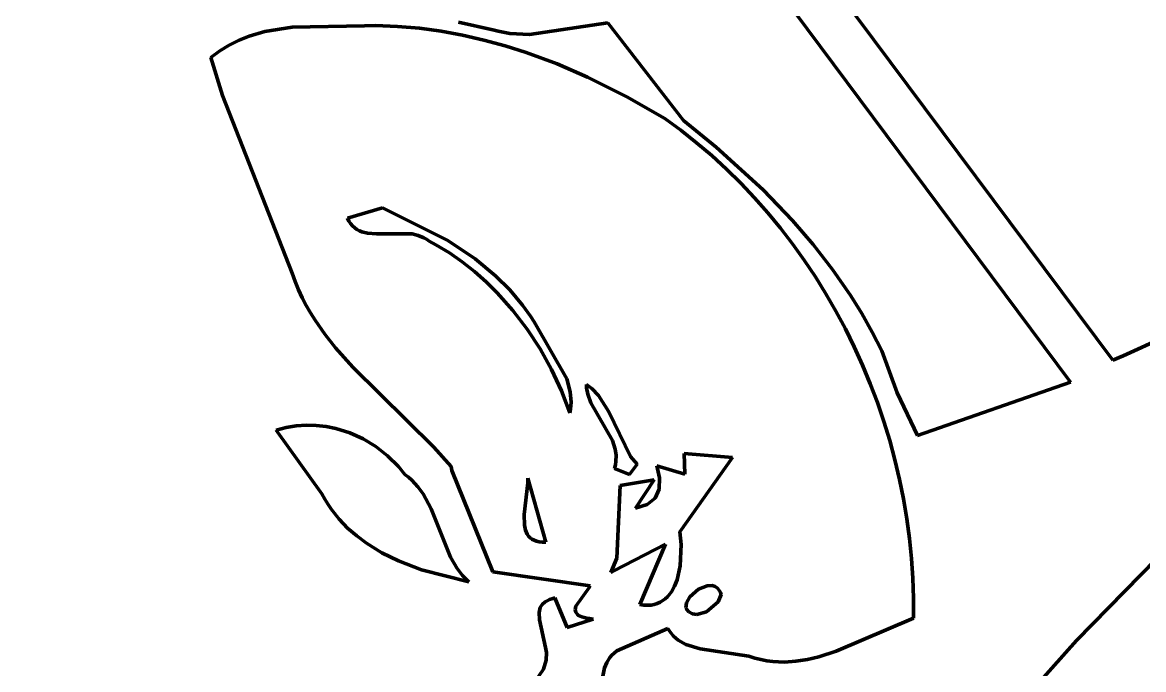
# Model space of a CAD drawing. Header units: millimetres. Extents: x 0 to 10.4, y 0 to 8.6.
# Drawn here: x 6.874 to 8.063, y 5.171 to 5.858 of the extents above; entities that cross this region are included whole.
import ezdxf

# ---------------------------------------------------------------- set-up
doc = ezdxf.new("R2010")
doc.units = ezdxf.units.MM
doc.layers.add('color#010101ff', color=7, linetype='CONTINUOUS', lineweight=100)
doc.layers.add('color#ffffffff', color=7, linetype='CONTINUOUS', lineweight=100)

msp = doc.modelspace()

# ---------------------------------------------------------------- linework, layer by layer
at = {"layer": 'color#010101ff'}
for p, q in [((6.4171, 7.6637), (8.0304, 5.4993)), ((7.9857, 5.4761), (6.3759, 7.6375)), ((7.16, 5.8528), (7.1311, 5.8481)), ((7.2366, 5.8544), (7.16, 5.8528)), ((7.2483, 5.8545), (7.2366, 5.8544)), ((7.2717, 5.8537), (7.2483, 5.8545)), ((7.2949, 5.8517), (7.2717, 5.8537)), ((7.3179, 5.8486), (7.2949, 5.8517)), ((7.3365, 5.8582), (7.3744, 5.8498)), ((7.4116, 5.8452), (7.4949, 5.8576)), ((7.4949, 5.8576), (7.5749, 5.7538)), ((7.1144, 5.8433), (7.1036, 5.8391)), ((7.1311, 5.8481), (7.1144, 5.8433)), ((7.3408, 5.8444), (7.3179, 5.8486)), ((7.3634, 5.8392), (7.3408, 5.8444)), ((7.3744, 5.8498), (7.3785, 5.8485)), ((7.3785, 5.8485), (7.3909, 5.846)), ((7.3909, 5.846), (7.4116, 5.8452)), ((7.0831, 5.8278), (7.0735, 5.8205)), ((7.0931, 5.8339), (7.0831, 5.8278)), ((7.1036, 5.8391), (7.0931, 5.8339)), ((7.3859, 5.833), (7.3634, 5.8392)), ((7.4081, 5.8259), (7.3859, 5.833)), ((7.0735, 5.8205), (7.0859, 5.7802)), ((7.4409, 5.8138), (7.4081, 5.8259)), ((7.4731, 5.7999), (7.4409, 5.8138)), ((7.5149, 5.779), (7.4731, 5.7999)), ((7.0859, 5.7802), (7.1601, 5.5918)), ((7.5552, 5.756), (7.5149, 5.779)), ((7.5724, 5.7434), (7.5552, 5.756)), ((7.5749, 5.7538), (7.6096, 5.7255)), ((7.589, 5.7302), (7.5724, 5.7434)), ((7.6051, 5.7165), (7.589, 5.7302)), ((7.6096, 5.7255), (7.6595, 5.68)), ((7.6207, 5.7021), (7.6051, 5.7165)), ((7.6358, 5.6872), (7.6207, 5.7021)), ((7.6504, 5.6718), (7.6358, 5.6872)), ((7.6595, 5.68), (7.6906, 5.6476)), ((7.6644, 5.6559), (7.6504, 5.6718)), ((7.2186, 5.6502), (7.2556, 5.661)), ((7.2202, 5.647), (7.2186, 5.6502)), ((7.2556, 5.661), (7.325, 5.6265)), ((7.6779, 5.6395), (7.6644, 5.6559)), ((7.222, 5.6443), (7.2202, 5.647)), ((7.2241, 5.6419), (7.222, 5.6443)), ((7.2263, 5.6399), (7.2241, 5.6419)), ((7.2287, 5.6382), (7.2263, 5.6399)), ((7.2313, 5.6368), (7.2287, 5.6382)), ((7.6908, 5.6227), (7.6779, 5.6395)), ((7.6906, 5.6476), (7.7126, 5.6221)), ((7.234, 5.6357), (7.2313, 5.6368)), ((7.2398, 5.6342), (7.234, 5.6357)), ((7.2494, 5.6334), (7.2398, 5.6342)), ((7.2872, 5.6333), (7.2494, 5.6334)), ((7.2936, 5.6318), (7.2872, 5.6333)), ((7.2997, 5.6294), (7.2936, 5.6318)), ((7.3026, 5.6277), (7.2997, 5.6294)), ((7.3053, 5.6257), (7.3026, 5.6277)), ((7.3125, 5.6218), (7.3053, 5.6257)), ((7.325, 5.6265), (7.3542, 5.6069)), ((7.3267, 5.6132), (7.3125, 5.6218)), ((7.7032, 5.6054), (7.6908, 5.6227)), ((7.7126, 5.6221), (7.7333, 5.5955)), ((7.3403, 5.6038), (7.3267, 5.6132)), ((7.3533, 5.5935), (7.3403, 5.6038)), ((7.3542, 5.6069), (7.3758, 5.5889)), ((7.715, 5.5878), (7.7032, 5.6054)), ((7.1601, 5.5918), (7.1632, 5.5828)), ((7.3657, 5.5826), (7.3533, 5.5935)), ((7.7333, 5.5955), (7.7524, 5.5678)), ((7.1632, 5.5828), (7.1668, 5.5741)), ((7.3775, 5.5709), (7.3657, 5.5826)), ((7.3758, 5.5889), (7.3907, 5.574)), ((7.7262, 5.5697), (7.715, 5.5878)), ((7.1668, 5.5741), (7.1706, 5.5657)), ((7.3941, 5.5522), (7.3775, 5.5709)), ((7.3907, 5.574), (7.4043, 5.5578)), ((7.7368, 5.5513), (7.7262, 5.5697)), ((7.7524, 5.5678), (7.7642, 5.5488)), ((7.1706, 5.5657), (7.1748, 5.5575)), ((7.1748, 5.5575), (7.1794, 5.5495)), ((7.4043, 5.5578), (7.4126, 5.5462)), ((7.1794, 5.5495), (7.1842, 5.5417)), ((7.4093, 5.5323), (7.3941, 5.5522)), ((7.4126, 5.5462), (7.4166, 5.5402)), ((7.7468, 5.5325), (7.7368, 5.5513)), ((7.7642, 5.5488), (7.7751, 5.5292)), ((7.1842, 5.5417), (7.1946, 5.5268)), ((7.423, 5.5113), (7.4093, 5.5323)), ((7.4166, 5.5402), (7.4512, 5.4796)), ((7.7562, 5.5134), (7.7468, 5.5325)), ((7.1946, 5.5268), (7.206, 5.5124)), ((7.7751, 5.5292), (7.7853, 5.5091)), ((8.0414, 5.5039), (8.0848, 5.5237)), ((7.206, 5.5124), (7.2244, 5.4918)), ((7.4352, 5.4894), (7.423, 5.5113)), ((7.765, 5.494), (7.7562, 5.5134)), ((7.7853, 5.5091), (7.8017, 5.4648)), ((8.0304, 5.4993), (8.0414, 5.5039)), ((7.2244, 5.4918), (7.3104, 5.4071)), ((7.4457, 5.4668), (7.4352, 5.4894)), ((7.7732, 5.4744), (7.765, 5.494)), ((7.4512, 5.4796), (7.455, 5.4658)), ((7.472, 5.4734), (7.4777, 5.4692)), ((7.4723, 5.47), (7.472, 5.4734)), ((7.7807, 5.4545), (7.7732, 5.4744)), ((7.8232, 5.4194), (7.9857, 5.4761)), ((7.4546, 5.4436), (7.4457, 5.4668)), ((7.455, 5.4658), (7.4558, 5.4549)), ((7.4735, 5.4634), (7.4723, 5.47)), ((7.4768, 5.4542), (7.4735, 5.4634)), ((7.4777, 5.4692), (7.485, 5.4619)), ((7.485, 5.4619), (7.4959, 5.4445)), ((7.8017, 5.4648), (7.8232, 5.4194)), ((7.4553, 5.4474), (7.4546, 5.4436)), ((7.4558, 5.4549), (7.4553, 5.4474)), ((7.4996, 5.4142), (7.4768, 5.4542)), ((7.7876, 5.4344), (7.7807, 5.4545)), ((7.4959, 5.4445), (7.519, 5.3971)), ((7.1536, 5.4279), (7.1429, 5.4252)), ((7.1429, 5.4252), (7.1915, 5.3576)), ((7.1643, 5.4296), (7.1536, 5.4279)), ((7.175, 5.4303), (7.1643, 5.4296)), ((7.1855, 5.4301), (7.175, 5.4303)), ((7.1959, 5.429), (7.1855, 5.4301)), ((7.2061, 5.427), (7.1959, 5.429)), ((7.221, 5.4224), (7.2061, 5.427)), ((7.7938, 5.414), (7.7876, 5.4344)), ((7.2352, 5.4159), (7.221, 5.4224)), ((7.2487, 5.4077), (7.2352, 5.4159)), ((7.5026, 5.405), (7.4996, 5.4142)), ((7.7994, 5.3935), (7.7938, 5.414)), ((7.2612, 5.3979), (7.2487, 5.4077)), ((7.3104, 5.4071), (7.3285, 5.3864)), ((7.5035, 5.3986), (7.5026, 5.405)), ((7.5764, 5.3784), (7.5758, 5.4003)), ((7.5758, 5.4003), (7.6269, 5.3962)), ((7.2726, 5.3865), (7.2612, 5.3979)), ((7.502, 5.3845), (7.5028, 5.3882)), ((7.5028, 5.3882), (7.5033, 5.3918)), ((7.5033, 5.3918), (7.5035, 5.3986)), ((7.5258, 5.389), (7.5178, 5.3779)), ((7.519, 5.3971), (7.5258, 5.389)), ((7.6269, 5.3962), (7.5711, 5.3172)), ((7.8043, 5.3728), (7.7994, 5.3935)), ((7.2795, 5.3781), (7.2726, 5.3865)), ((7.2834, 5.3751), (7.2795, 5.3781)), ((7.3285, 5.3864), (7.3294, 5.3823)), ((7.3294, 5.3823), (7.3727, 5.2748)), ((7.5178, 5.3779), (7.502, 5.3845)), ((7.5496, 5.3746), (7.5467, 5.3871)), ((7.5467, 5.3871), (7.5764, 5.3784)), ((7.287, 5.3719), (7.2834, 5.3751)), ((7.2934, 5.3649), (7.287, 5.3719)), ((7.2988, 5.3575), (7.2934, 5.3649)), ((7.4061, 5.3357), (7.41, 5.369)), ((7.41, 5.3741), (7.429, 5.3061)), ((7.41, 5.369), (7.41, 5.3741)), ((7.5042, 5.2893), (7.508, 5.3662)), ((7.508, 5.3662), (7.5439, 5.3725)), ((7.5439, 5.3725), (7.5243, 5.3422)), ((7.5494, 5.3623), (7.5496, 5.3746)), ((7.8085, 5.352), (7.8043, 5.3728)), ((7.1915, 5.3576), (7.1947, 5.3517)), ((7.3073, 5.3414), (7.2988, 5.3575)), ((7.5367, 5.3461), (7.5451, 5.3528)), ((7.5451, 5.3528), (7.5494, 5.3623)), ((7.812, 5.3311), (7.8085, 5.352)), ((7.1947, 5.3517), (7.1981, 5.3461)), ((7.1981, 5.3461), (7.2018, 5.3407)), ((7.2018, 5.3407), (7.2099, 5.3305)), ((7.328, 5.2901), (7.3073, 5.3414)), ((7.5243, 5.3422), (7.5367, 5.3461)), ((7.2099, 5.3305), (7.2187, 5.3212)), ((7.4063, 5.3241), (7.4061, 5.3357)), ((7.8148, 5.3101), (7.812, 5.3311)), ((8.1237, 5.3368), (7.9918, 5.2017)), ((7.2187, 5.3212), (7.2284, 5.3128)), ((7.4074, 5.319), (7.4063, 5.3241)), ((7.4093, 5.3146), (7.4074, 5.319)), ((7.5711, 5.3172), (7.5727, 5.3036)), ((7.2284, 5.3128), (7.2387, 5.3051)), ((7.2387, 5.3051), (7.2552, 5.2949)), ((7.4107, 5.3126), (7.4093, 5.3146)), ((7.4123, 5.3109), (7.4107, 5.3126)), ((7.4142, 5.3094), (7.4123, 5.3109)), ((7.4165, 5.3082), (7.4142, 5.3094)), ((7.419, 5.3072), (7.4165, 5.3082)), ((7.422, 5.3066), (7.419, 5.3072)), ((7.4253, 5.3062), (7.422, 5.3066)), ((7.429, 5.3061), (7.4253, 5.3062)), ((7.8169, 5.289), (7.8148, 5.3101)), ((7.2552, 5.2949), (7.2727, 5.2863)), ((7.5559, 5.3042), (7.5013, 5.2758)), ((7.5288, 5.2399), (7.5559, 5.3042)), ((7.5727, 5.3036), (7.5717, 5.2809)), ((7.2727, 5.2863), (7.2972, 5.2769)), ((7.335, 5.2782), (7.328, 5.2901)), ((7.4981, 5.2741), (7.5042, 5.2893)), ((7.5717, 5.2809), (7.5683, 5.2662)), ((7.8183, 5.2679), (7.8169, 5.289)), ((7.2972, 5.2769), (7.3475, 5.2641)), ((7.3408, 5.2709), (7.335, 5.2782)), ((7.344, 5.2674), (7.3408, 5.2709)), ((7.3727, 5.2748), (7.4762, 5.2597)), ((7.5013, 5.2758), (7.4981, 5.2741)), ((7.3475, 5.2641), (7.344, 5.2674)), ((7.4754, 5.2585), (7.4607, 5.2384)), ((7.4762, 5.2597), (7.4754, 5.2585)), ((7.5656, 5.2595), (7.5622, 5.2535)), ((7.5683, 5.2662), (7.5656, 5.2595)), ((7.5911, 5.2564), (7.6002, 5.26)), ((7.6002, 5.26), (7.6054, 5.2601)), ((7.6054, 5.2601), (7.6085, 5.2591)), ((7.6085, 5.2591), (7.6112, 5.2573)), ((7.6112, 5.2573), (7.6134, 5.2544)), ((7.819, 5.2467), (7.8183, 5.2679)), ((7.4328, 5.2452), (7.4305, 5.244)), ((7.4355, 5.2461), (7.4328, 5.2452)), ((7.4386, 5.247), (7.4355, 5.2461)), ((7.4518, 5.2155), (7.4386, 5.247)), ((7.5557, 5.246), (7.5531, 5.2441)), ((7.558, 5.2483), (7.5557, 5.246)), ((7.5622, 5.2535), (7.558, 5.2483)), ((7.5782, 5.2417), (7.5818, 5.2483)), ((7.5818, 5.2483), (7.5911, 5.2564)), ((7.6149, 5.2505), (7.6119, 5.243)), ((7.6134, 5.2544), (7.6142, 5.2526)), ((7.6142, 5.2526), (7.6149, 5.2505)), ((7.8189, 5.2256), (7.819, 5.2467)), ((7.4232, 5.2369), (7.4218, 5.2316)), ((7.4253, 5.24), (7.4232, 5.2369)), ((7.4284, 5.2428), (7.4253, 5.24)), ((7.4305, 5.244), (7.4284, 5.2428)), ((7.4607, 5.2384), (7.4601, 5.2343)), ((7.4601, 5.2343), (7.4607, 5.2318)), ((7.5329, 5.2393), (7.5288, 5.2399)), ((7.5369, 5.2392), (7.5329, 5.2393)), ((7.5406, 5.2394), (7.5369, 5.2392)), ((7.544, 5.2401), (7.5406, 5.2394)), ((7.5473, 5.2411), (7.544, 5.2401)), ((7.5503, 5.2424), (7.5473, 5.2411)), ((7.5531, 5.2441), (7.5503, 5.2424)), ((7.5774, 5.2365), (7.5782, 5.2417)), ((7.5783, 5.2349), (7.5774, 5.2365)), ((7.5806, 5.2324), (7.5783, 5.2349)), ((7.6119, 5.243), (7.5994, 5.2322)), ((7.4218, 5.2316), (7.4223, 5.2236)), ((7.4223, 5.2236), (7.4287, 5.1944)), ((7.4791, 5.2246), (7.4518, 5.2155)), ((7.4607, 5.2318), (7.4625, 5.2295)), ((7.4625, 5.2295), (7.4638, 5.2285)), ((7.4638, 5.2285), (7.4654, 5.2276)), ((7.4654, 5.2276), (7.4674, 5.2268)), ((7.4674, 5.2268), (7.4697, 5.2261)), ((7.4697, 5.2261), (7.4724, 5.2255)), ((7.4724, 5.2255), (7.4755, 5.225)), ((7.4755, 5.225), (7.4791, 5.2246)), ((7.5846, 5.2301), (7.5806, 5.2324)), ((7.5893, 5.2294), (7.5846, 5.2301)), ((7.5994, 5.2322), (7.5893, 5.2294)), ((7.7369, 5.1905), (7.8189, 5.2256)), ((7.5044, 5.1907), (7.5585, 5.2144)), ((7.5585, 5.2144), (7.5604, 5.2114)), ((7.5604, 5.2114), (7.5646, 5.2064)), ((7.5646, 5.2064), (7.5694, 5.2022)), ((7.5694, 5.2022), (7.5774, 5.1976)), ((7.5774, 5.1976), (7.5926, 5.193)), ((7.9918, 5.2017), (7.7337, 4.9133)), ((7.4287, 5.1944), (7.4296, 5.1889)), ((7.4296, 5.1889), (7.4294, 5.181)), ((7.4971, 5.1837), (7.4992, 5.1862)), ((7.4992, 5.1862), (7.5016, 5.1885)), ((7.5016, 5.1885), (7.5044, 5.1907)), ((7.5926, 5.193), (7.6445, 5.1851)), ((7.7188, 5.1846), (7.7369, 5.1905)), ((7.4294, 5.181), (7.4267, 5.1712)), ((7.4913, 5.1727), (7.4937, 5.1784)), ((7.4937, 5.1784), (7.4971, 5.1837)), ((7.6445, 5.1851), (7.6508, 5.1831)), ((7.6508, 5.1831), (7.6571, 5.1815)), ((7.6571, 5.1815), (7.6634, 5.1803)), ((7.6634, 5.1803), (7.6697, 5.1795)), ((7.6697, 5.1795), (7.6759, 5.179)), ((7.6759, 5.179), (7.6821, 5.1789)), ((7.6821, 5.1789), (7.6944, 5.1797)), ((7.6944, 5.1797), (7.7067, 5.1817)), ((7.7067, 5.1817), (7.7188, 5.1846)), ((7.4267, 5.1712), (7.3961, 5.1276)), ((7.4889, 5.1603), (7.4913, 5.1727))]:
    msp.add_line(p, q, dxfattribs=at)
at = {"layer": 'color#ffffffff'}
for p, q in [((8.0304, 5.4993), (6.4171, 7.6637)), ((6.3759, 7.6375), (7.9857, 5.4761)), ((7.1311, 5.8481), (7.16, 5.8528)), ((7.16, 5.8528), (7.2366, 5.8544)), ((7.2366, 5.8544), (7.2483, 5.8545)), ((7.2483, 5.8545), (7.2717, 5.8537)), ((7.2717, 5.8537), (7.2949, 5.8517)), ((7.2949, 5.8517), (7.3179, 5.8486)), ((7.3744, 5.8498), (7.3365, 5.8582)), ((7.4949, 5.8576), (7.4116, 5.8452)), ((7.5749, 5.7538), (7.4949, 5.8576)), ((7.1036, 5.8391), (7.1144, 5.8433)), ((7.1144, 5.8433), (7.1311, 5.8481)), ((7.3179, 5.8486), (7.3408, 5.8444)), ((7.3408, 5.8444), (7.3634, 5.8392)), ((7.3785, 5.8485), (7.3744, 5.8498)), ((7.3909, 5.846), (7.3785, 5.8485)), ((7.4116, 5.8452), (7.3909, 5.846)), ((7.0735, 5.8205), (7.0831, 5.8278)), ((7.0831, 5.8278), (7.0931, 5.8339)), ((7.0931, 5.8339), (7.1036, 5.8391)), ((7.3634, 5.8392), (7.3859, 5.833)), ((7.3859, 5.833), (7.4081, 5.8259)), ((7.0859, 5.7802), (7.0735, 5.8205)), ((7.4081, 5.8259), (7.4409, 5.8138)), ((7.4409, 5.8138), (7.4731, 5.7999)), ((7.4731, 5.7999), (7.5149, 5.779)), ((7.1601, 5.5918), (7.0859, 5.7802)), ((7.5149, 5.779), (7.5552, 5.756)), ((7.5552, 5.756), (7.5724, 5.7434)), ((7.6096, 5.7255), (7.5749, 5.7538)), ((7.5724, 5.7434), (7.589, 5.7302)), ((7.589, 5.7302), (7.6051, 5.7165)), ((7.6595, 5.68), (7.6096, 5.7255)), ((7.6051, 5.7165), (7.6207, 5.7021)), ((7.6207, 5.7021), (7.6358, 5.6872)), ((7.6358, 5.6872), (7.6504, 5.6718)), ((7.6906, 5.6476), (7.6595, 5.68)), ((7.6504, 5.6718), (7.6644, 5.6559)), ((7.2556, 5.661), (7.2186, 5.6502)), ((7.2186, 5.6502), (7.2202, 5.647)), ((7.325, 5.6265), (7.2556, 5.661)), ((7.6644, 5.6559), (7.6779, 5.6395)), ((7.2202, 5.647), (7.222, 5.6443)), ((7.222, 5.6443), (7.2241, 5.6419)), ((7.2241, 5.6419), (7.2263, 5.6399)), ((7.2263, 5.6399), (7.2287, 5.6382)), ((7.2287, 5.6382), (7.2313, 5.6368)), ((7.6779, 5.6395), (7.6908, 5.6227)), ((7.7126, 5.6221), (7.6906, 5.6476)), ((7.2313, 5.6368), (7.234, 5.6357)), ((7.234, 5.6357), (7.2398, 5.6342)), ((7.2398, 5.6342), (7.2494, 5.6334)), ((7.2494, 5.6334), (7.2872, 5.6333)), ((7.2872, 5.6333), (7.2936, 5.6318)), ((7.2936, 5.6318), (7.2997, 5.6294)), ((7.2997, 5.6294), (7.3026, 5.6277)), ((7.3026, 5.6277), (7.3053, 5.6257)), ((7.3053, 5.6257), (7.3125, 5.6218)), ((7.3542, 5.6069), (7.325, 5.6265)), ((7.3125, 5.6218), (7.3267, 5.6132)), ((7.6908, 5.6227), (7.7032, 5.6054)), ((7.7333, 5.5955), (7.7126, 5.6221)), ((7.3267, 5.6132), (7.3403, 5.6038)), ((7.3403, 5.6038), (7.3533, 5.5935)), ((7.3758, 5.5889), (7.3542, 5.6069)), ((7.7032, 5.6054), (7.715, 5.5878)), ((7.1632, 5.5828), (7.1601, 5.5918)), ((7.3533, 5.5935), (7.3657, 5.5826)), ((7.7524, 5.5678), (7.7333, 5.5955)), ((7.1668, 5.5741), (7.1632, 5.5828)), ((7.3657, 5.5826), (7.3775, 5.5709)), ((7.3907, 5.574), (7.3758, 5.5889)), ((7.715, 5.5878), (7.7262, 5.5697)), ((7.1706, 5.5657), (7.1668, 5.5741)), ((7.3775, 5.5709), (7.3941, 5.5522)), ((7.4043, 5.5578), (7.3907, 5.574)), ((7.7262, 5.5697), (7.7368, 5.5513)), ((7.7642, 5.5488), (7.7524, 5.5678)), ((7.1748, 5.5575), (7.1706, 5.5657)), ((7.1794, 5.5495), (7.1748, 5.5575)), ((7.4126, 5.5462), (7.4043, 5.5578)), ((7.1842, 5.5417), (7.1794, 5.5495)), ((7.3941, 5.5522), (7.4093, 5.5323)), ((7.4166, 5.5402), (7.4126, 5.5462)), ((7.7368, 5.5513), (7.7468, 5.5325)), ((7.7751, 5.5292), (7.7642, 5.5488)), ((7.1946, 5.5268), (7.1842, 5.5417)), ((7.4093, 5.5323), (7.423, 5.5113)), ((7.4512, 5.4796), (7.4166, 5.5402)), ((7.7468, 5.5325), (7.7562, 5.5134)), ((7.206, 5.5124), (7.1946, 5.5268)), ((7.7853, 5.5091), (7.7751, 5.5292)), ((8.0848, 5.5237), (8.0414, 5.5039)), ((7.2244, 5.4918), (7.206, 5.5124)), ((7.423, 5.5113), (7.4352, 5.4894)), ((7.7562, 5.5134), (7.765, 5.494)), ((7.8017, 5.4648), (7.7853, 5.5091)), ((8.0414, 5.5039), (8.0304, 5.4993)), ((7.3104, 5.4071), (7.2244, 5.4918)), ((7.4352, 5.4894), (7.4457, 5.4668)), ((7.765, 5.494), (7.7732, 5.4744)), ((7.455, 5.4658), (7.4512, 5.4796)), ((7.472, 5.4734), (7.4723, 5.47)), ((7.4777, 5.4692), (7.472, 5.4734)), ((7.7732, 5.4744), (7.7807, 5.4545)), ((7.9857, 5.4761), (7.8232, 5.4194)), ((7.4457, 5.4668), (7.4546, 5.4436)), ((7.4558, 5.4549), (7.455, 5.4658)), ((7.4723, 5.47), (7.4735, 5.4634)), ((7.4735, 5.4634), (7.4768, 5.4542)), ((7.485, 5.4619), (7.4777, 5.4692)), ((7.4959, 5.4445), (7.485, 5.4619)), ((7.8232, 5.4194), (7.8017, 5.4648)), ((7.4546, 5.4436), (7.4553, 5.4474)), ((7.4553, 5.4474), (7.4558, 5.4549)), ((7.4768, 5.4542), (7.4996, 5.4142)), ((7.7807, 5.4545), (7.7876, 5.4344)), ((7.519, 5.3971), (7.4959, 5.4445)), ((7.1429, 5.4252), (7.1536, 5.4279)), ((7.1915, 5.3576), (7.1429, 5.4252)), ((7.1536, 5.4279), (7.1643, 5.4296)), ((7.1643, 5.4296), (7.175, 5.4303)), ((7.175, 5.4303), (7.1855, 5.4301)), ((7.1855, 5.4301), (7.1959, 5.429)), ((7.1959, 5.429), (7.2061, 5.427)), ((7.2061, 5.427), (7.221, 5.4224)), ((7.7876, 5.4344), (7.7938, 5.414)), ((7.221, 5.4224), (7.2352, 5.4159)), ((7.2352, 5.4159), (7.2487, 5.4077)), ((7.4996, 5.4142), (7.5026, 5.405)), ((7.7938, 5.414), (7.7994, 5.3935)), ((7.2487, 5.4077), (7.2612, 5.3979)), ((7.3285, 5.3864), (7.3104, 5.4071)), ((7.5026, 5.405), (7.5035, 5.3986)), ((7.6269, 5.3962), (7.5758, 5.4003)), ((7.5758, 5.4003), (7.5764, 5.3784)), ((7.2612, 5.3979), (7.2726, 5.3865)), ((7.5028, 5.3882), (7.502, 5.3845)), ((7.5033, 5.3918), (7.5028, 5.3882)), ((7.5035, 5.3986), (7.5033, 5.3918)), ((7.5178, 5.3779), (7.5258, 5.389)), ((7.5258, 5.389), (7.519, 5.3971)), ((7.5711, 5.3172), (7.6269, 5.3962)), ((7.7994, 5.3935), (7.8043, 5.3728)), ((7.2726, 5.3865), (7.2795, 5.3781)), ((7.2795, 5.3781), (7.2834, 5.3751)), ((7.3294, 5.3823), (7.3285, 5.3864)), ((7.3727, 5.2748), (7.3294, 5.3823)), ((7.502, 5.3845), (7.5178, 5.3779)), ((7.5764, 5.3784), (7.5467, 5.3871)), ((7.5467, 5.3871), (7.5496, 5.3746)), ((7.2834, 5.3751), (7.287, 5.3719)), ((7.287, 5.3719), (7.2934, 5.3649)), ((7.2934, 5.3649), (7.2988, 5.3575)), ((7.41, 5.369), (7.4061, 5.3357)), ((7.41, 5.3741), (7.41, 5.369)), ((7.429, 5.3061), (7.41, 5.3741)), ((7.508, 5.3662), (7.5042, 5.2893)), ((7.5439, 5.3725), (7.508, 5.3662)), ((7.5243, 5.3422), (7.5439, 5.3725)), ((7.5496, 5.3746), (7.5494, 5.3623)), ((7.8043, 5.3728), (7.8085, 5.352)), ((7.1947, 5.3517), (7.1915, 5.3576)), ((7.2988, 5.3575), (7.3073, 5.3414)), ((7.5451, 5.3528), (7.5367, 5.3461)), ((7.5494, 5.3623), (7.5451, 5.3528)), ((7.8085, 5.352), (7.812, 5.3311)), ((7.1981, 5.3461), (7.1947, 5.3517)), ((7.2018, 5.3407), (7.1981, 5.3461)), ((7.2099, 5.3305), (7.2018, 5.3407)), ((7.3073, 5.3414), (7.328, 5.2901)), ((7.5367, 5.3461), (7.5243, 5.3422)), ((7.2187, 5.3212), (7.2099, 5.3305)), ((7.4061, 5.3357), (7.4063, 5.3241)), ((7.812, 5.3311), (7.8148, 5.3101)), ((7.9918, 5.2017), (8.1237, 5.3368)), ((7.2284, 5.3128), (7.2187, 5.3212)), ((7.4063, 5.3241), (7.4074, 5.319)), ((7.4074, 5.319), (7.4093, 5.3146)), ((7.5727, 5.3036), (7.5711, 5.3172)), ((7.2387, 5.3051), (7.2284, 5.3128)), ((7.2552, 5.2949), (7.2387, 5.3051)), ((7.4093, 5.3146), (7.4107, 5.3126)), ((7.4107, 5.3126), (7.4123, 5.3109)), ((7.4123, 5.3109), (7.4142, 5.3094)), ((7.4142, 5.3094), (7.4165, 5.3082)), ((7.4165, 5.3082), (7.419, 5.3072)), ((7.419, 5.3072), (7.422, 5.3066)), ((7.422, 5.3066), (7.4253, 5.3062)), ((7.4253, 5.3062), (7.429, 5.3061)), ((7.8148, 5.3101), (7.8169, 5.289)), ((7.2727, 5.2863), (7.2552, 5.2949)), ((7.5013, 5.2758), (7.5559, 5.3042)), ((7.5559, 5.3042), (7.5288, 5.2399)), ((7.5717, 5.2809), (7.5727, 5.3036)), ((7.2972, 5.2769), (7.2727, 5.2863)), ((7.328, 5.2901), (7.335, 5.2782)), ((7.5042, 5.2893), (7.4981, 5.2741)), ((7.5683, 5.2662), (7.5717, 5.2809)), ((7.8169, 5.289), (7.8183, 5.2679)), ((7.3475, 5.2641), (7.2972, 5.2769)), ((7.335, 5.2782), (7.3408, 5.2709)), ((7.3408, 5.2709), (7.344, 5.2674)), ((7.4762, 5.2597), (7.3727, 5.2748)), ((7.4981, 5.2741), (7.5013, 5.2758)), ((7.344, 5.2674), (7.3475, 5.2641)), ((7.4607, 5.2384), (7.4754, 5.2585)), ((7.4754, 5.2585), (7.4762, 5.2597)), ((7.5622, 5.2535), (7.5656, 5.2595)), ((7.5656, 5.2595), (7.5683, 5.2662)), ((7.6002, 5.26), (7.5911, 5.2564)), ((7.6054, 5.2601), (7.6002, 5.26)), ((7.6085, 5.2591), (7.6054, 5.2601)), ((7.6112, 5.2573), (7.6085, 5.2591)), ((7.6134, 5.2544), (7.6112, 5.2573)), ((7.8183, 5.2679), (7.819, 5.2467)), ((7.4305, 5.244), (7.4328, 5.2452)), ((7.4328, 5.2452), (7.4355, 5.2461)), ((7.4355, 5.2461), (7.4386, 5.247)), ((7.4386, 5.247), (7.4518, 5.2155)), ((7.5531, 5.2441), (7.5557, 5.246)), ((7.5557, 5.246), (7.558, 5.2483)), ((7.558, 5.2483), (7.5622, 5.2535)), ((7.5818, 5.2483), (7.5782, 5.2417)), ((7.5911, 5.2564), (7.5818, 5.2483)), ((7.6119, 5.243), (7.6149, 5.2505)), ((7.6142, 5.2526), (7.6134, 5.2544)), ((7.6149, 5.2505), (7.6142, 5.2526)), ((7.819, 5.2467), (7.8189, 5.2256)), ((7.4218, 5.2316), (7.4232, 5.2369)), ((7.4232, 5.2369), (7.4253, 5.24)), ((7.4253, 5.24), (7.4284, 5.2428)), ((7.4284, 5.2428), (7.4305, 5.244)), ((7.4601, 5.2343), (7.4607, 5.2384)), ((7.4607, 5.2318), (7.4601, 5.2343)), ((7.5288, 5.2399), (7.5329, 5.2393)), ((7.5329, 5.2393), (7.5369, 5.2392)), ((7.5369, 5.2392), (7.5406, 5.2394)), ((7.5406, 5.2394), (7.544, 5.2401)), ((7.544, 5.2401), (7.5473, 5.2411)), ((7.5473, 5.2411), (7.5503, 5.2424)), ((7.5503, 5.2424), (7.5531, 5.2441)), ((7.5782, 5.2417), (7.5774, 5.2365)), ((7.5774, 5.2365), (7.5783, 5.2349)), ((7.5783, 5.2349), (7.5806, 5.2324)), ((7.5994, 5.2322), (7.6119, 5.243)), ((7.4223, 5.2236), (7.4218, 5.2316)), ((7.4287, 5.1944), (7.4223, 5.2236)), ((7.4518, 5.2155), (7.4791, 5.2246)), ((7.4625, 5.2295), (7.4607, 5.2318)), ((7.4638, 5.2285), (7.4625, 5.2295)), ((7.4654, 5.2276), (7.4638, 5.2285)), ((7.4674, 5.2268), (7.4654, 5.2276)), ((7.4697, 5.2261), (7.4674, 5.2268)), ((7.4724, 5.2255), (7.4697, 5.2261)), ((7.4755, 5.225), (7.4724, 5.2255)), ((7.4791, 5.2246), (7.4755, 5.225)), ((7.5806, 5.2324), (7.5846, 5.2301)), ((7.5846, 5.2301), (7.5893, 5.2294)), ((7.5893, 5.2294), (7.5994, 5.2322)), ((7.8189, 5.2256), (7.7369, 5.1905)), ((7.5585, 5.2144), (7.5044, 5.1907)), ((7.5604, 5.2114), (7.5585, 5.2144)), ((7.5646, 5.2064), (7.5604, 5.2114)), ((7.5694, 5.2022), (7.5646, 5.2064)), ((7.5774, 5.1976), (7.5694, 5.2022)), ((7.5926, 5.193), (7.5774, 5.1976)), ((7.7337, 4.9133), (7.9918, 5.2017)), ((7.4296, 5.1889), (7.4287, 5.1944)), ((7.4294, 5.181), (7.4296, 5.1889)), ((7.4992, 5.1862), (7.4971, 5.1837)), ((7.5016, 5.1885), (7.4992, 5.1862)), ((7.5044, 5.1907), (7.5016, 5.1885)), ((7.6445, 5.1851), (7.5926, 5.193)), ((7.7369, 5.1905), (7.7188, 5.1846)), ((7.4267, 5.1712), (7.4294, 5.181)), ((7.4937, 5.1784), (7.4913, 5.1727)), ((7.4971, 5.1837), (7.4937, 5.1784)), ((7.6508, 5.1831), (7.6445, 5.1851)), ((7.6571, 5.1815), (7.6508, 5.1831)), ((7.6634, 5.1803), (7.6571, 5.1815)), ((7.6697, 5.1795), (7.6634, 5.1803)), ((7.6759, 5.179), (7.6697, 5.1795)), ((7.6821, 5.1789), (7.6759, 5.179)), ((7.6944, 5.1797), (7.6821, 5.1789)), ((7.7067, 5.1817), (7.6944, 5.1797)), ((7.7188, 5.1846), (7.7067, 5.1817)), ((7.3961, 5.1276), (7.4267, 5.1712)), ((7.4913, 5.1727), (7.4889, 5.1603))]:
    msp.add_line(p, q, dxfattribs=at)

doc.saveas('drawing.dxf')
